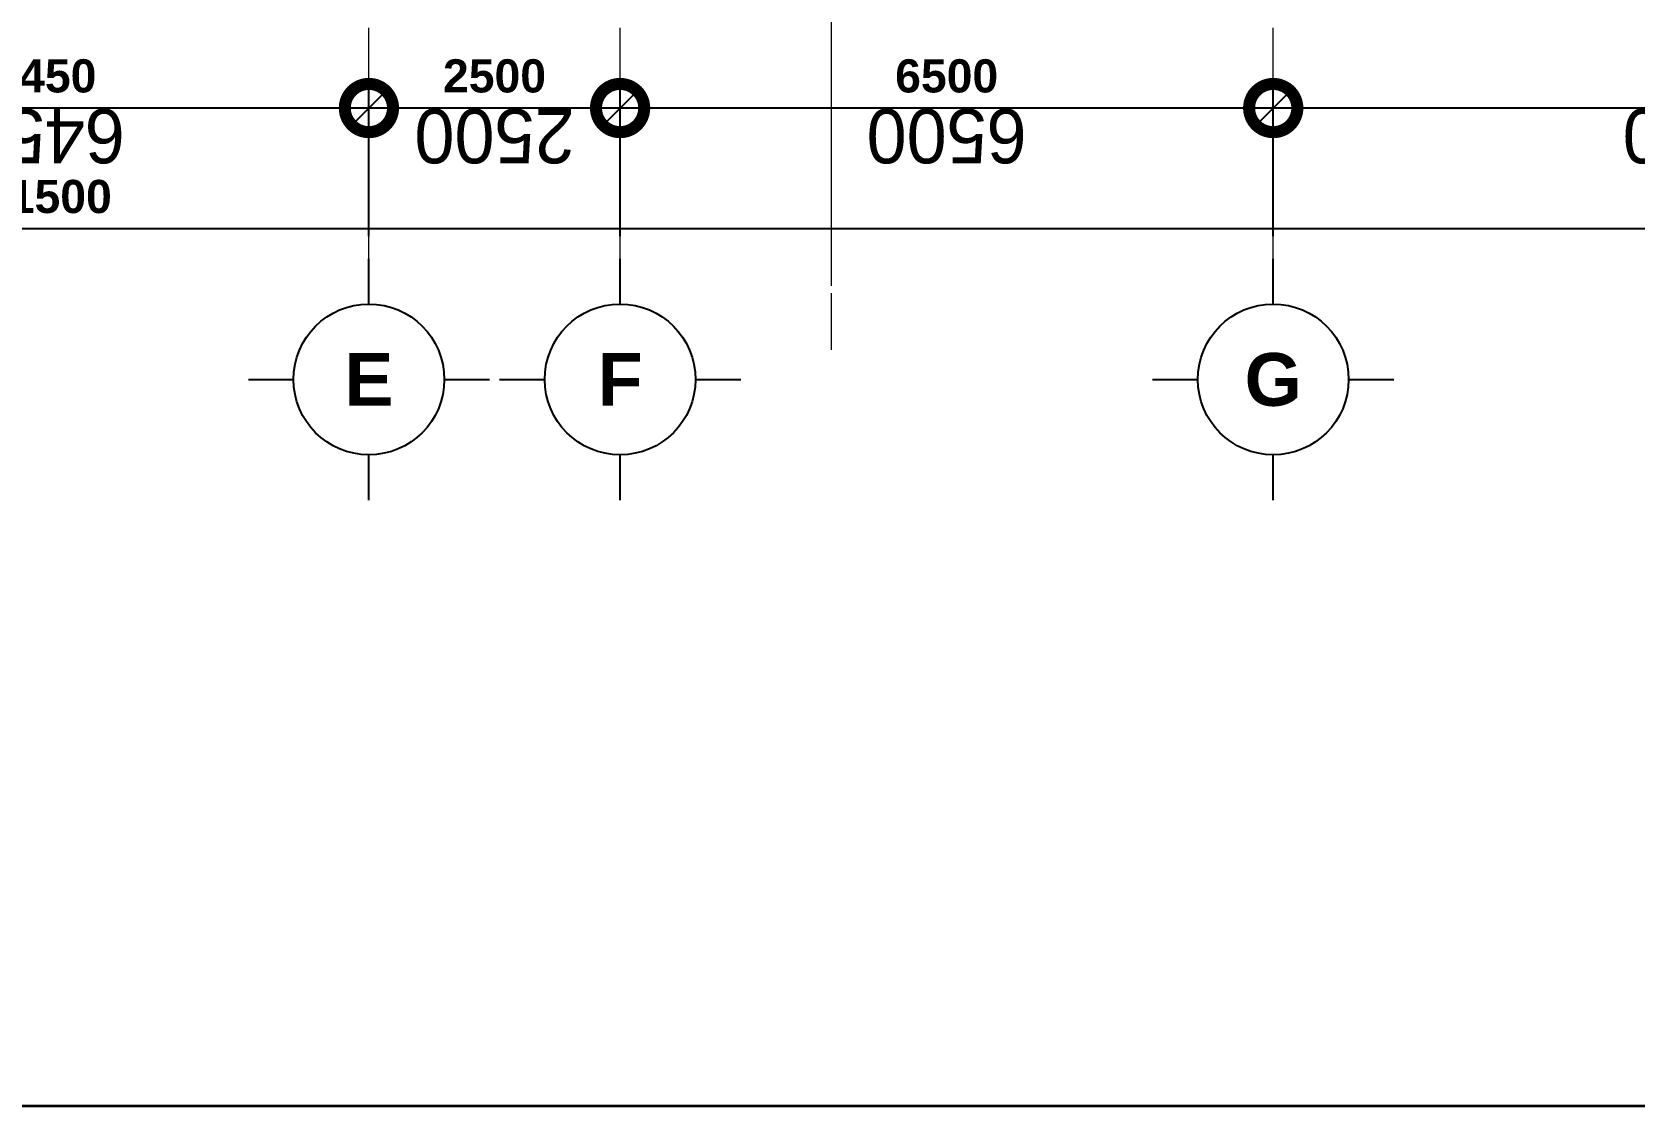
# Model space of a CAD drawing. Header units: millimetres. Extents: x -100356 to 314685, y 446 to 1273965.
# Drawn here: x 60838 to 76791, y 978619 to 989304 of the extents above; entities that cross this region are included whole.
import ezdxf
from ezdxf.enums import TextEntityAlignment as Align

# ---------------------------------------------------------------- set-up
doc = ezdxf.new("R2010")
doc.units = ezdxf.units.MM
for name, pattern in [('CENTER', [2, 1.25, -0.25, 0.25, -0.25]), ('CENTER2', [28.575, 19.05, -3.175, 3.175, -3.175]), ('Kume - Grid Line', [10.5, 6, -1.25, 2, -1.25])]:
    doc.linetypes.add(name, pattern=pattern)
doc.layers.get('DEFPOINTS').update_dxf_attribs({"lineweight": 13})
doc.layers.add('@area depoint', color=8, linetype='Continuous', lineweight=35, plot=False)
for name, color, linetype, lineweight in [('A-_ANOT----_D', 7, 'Continuous', 5), ('A.Axis', 251, 'CENTER2', 13), ('LDIM OUT', 250, 'Continuous', 13), ('LGI', 250, 'CENTER', 9)]:
    doc.layers.add(name, color=color, linetype=linetype, lineweight=lineweight)
doc.styles.add('ARIAL', font='Font - TrueType - Arial Bold.ttf')
doc.styles.add('Arial_4', font='Font - TrueType - Arial.ttf', dxfattribs={"width": 0.95, "height": 540})
doc.dimstyles.new('A3_-_A4_1', dxfattribs={"dimscale": 304.8, "dimtxt": 550.940076, "dimasz": 3.149606, "dimexe": 0, "dimexo": 0.0625, "dimgap": 0, "dimtad": 1, "dimdec": 0, "dimzin": 0, "dimdsep": 46, "dimtxsty": 'Arial_4', "dimblk1": 'DOTSMALL', "dimblk2": 'DOTSMALL', "dimsah": 1, "dimcen": 0.09, "dimazin": 0, "dimtfac": 1, "dimtdec": 4, "dimtix": 1, "dimtmove": 0, "dimatfit": 3, "dimfxl": 4.92126, "dimfxlon": 1, "dimtvp": 1, "dimtolj": 1, "dimtzin": 0, "dimarcsym": 2})
doc.dimstyles.new('TL 150 OUT', dxfattribs={"dimscale": 150, "dimtxt": 2.2, "dimasz": 2, "dimexe": 1.2, "dimexo": 1.5, "dimgap": 1, "dimtad": 1, "dimdec": 0, "dimdsep": 46, "dimtxsty": 'ARIAL', "dimblk": 'OBLIQUE', "dimcen": 2, "dimdle": 1.2, "dimclrd": 256, "dimclre": 256, "dimclrt": 4, "dimaunit": 1, "dimadec": 0, "dimazin": 0, "dimtfac": 1, "dimtdec": 0, "dimtix": 1, "dimtmove": 2, "dimatfit": 3, "dimfxl": 1, "dimtolj": 1, "dimtzin": 0, "dimarcsym": 0})

# ---------------------------------------------------------------- blocks, each defined once
blk = doc.blocks.new('_DotSmall')
at = {"color": 0, "linetype": 'ByBlock', "const_width": 0.5}
blk.add_lwpolyline([(-0.0625, 0, 1), (0.0625, 0, 1)], format="xyb", close=True, dxfattribs=at)
blk = doc.blocks.new('*D528')
at = {"layer": 'A.Axis', "color": 0, "lineweight": -2, "transparency": 16777216}
for p, q in [((-7100, 37965), (-7100, 36484)), ((1450, 37965), (1450, 36484)), ((-7100, 36484), (1450, 36484))]:
    blk.add_line(p, q, dxfattribs=at)
at = {"layer": 'DEFPOINTS', "color": 0, "transparency": 16777216}
for p in [(-7100, 37984), (1450, 37984), (1450, 36484)]:
    blk.add_point(p, dxfattribs=at)
at = {"layer": 'A.Axis', "color": 0, "lineweight": -2, "transparency": 16777216, "xscale": 960, "yscale": 960, "zscale": 960, "rotation": 180}
blk.add_blockref('_DotSmall', (-7100, 36484), dxfattribs=at)
at = {"layer": 'A.Axis', "color": 0, "lineweight": -2, "transparency": 16777216, "xscale": 960, "yscale": 960, "zscale": 960}
blk.add_blockref('_DotSmall', (1450, 36484), dxfattribs=at)
at = {"layer": 'A.Axis', "color": 0, "transparency": 16777216, "insert": (-2825, 36760), "char_height": 540, "attachment_point": 5, "style": 'Arial_4'}
blk.add_mtext('\\A1;8550', dxfattribs=at)
blk = doc.blocks.new('*D529')
at = {"layer": 'A.Axis', "color": 0, "lineweight": -2, "transparency": 16777216}
for p, q in [((1450, 37965), (1450, 36484)), ((7950, 37965), (7950, 36484)), ((1450, 36484), (7950, 36484))]:
    blk.add_line(p, q, dxfattribs=at)
at = {"layer": 'DEFPOINTS', "color": 0, "transparency": 16777216}
for p in [(1450, 37984), (7950, 37984), (7950, 36484)]:
    blk.add_point(p, dxfattribs=at)
at = {"layer": 'A.Axis', "color": 0, "lineweight": -2, "transparency": 16777216, "xscale": 960, "yscale": 960, "zscale": 960, "rotation": 180}
blk.add_blockref('_DotSmall', (1450, 36484), dxfattribs=at)
at = {"layer": 'A.Axis', "color": 0, "lineweight": -2, "transparency": 16777216, "xscale": 960, "yscale": 960, "zscale": 960}
blk.add_blockref('_DotSmall', (7950, 36484), dxfattribs=at)
at = {"layer": 'A.Axis', "color": 0, "transparency": 16777216, "insert": (4700, 36760), "char_height": 540, "attachment_point": 5, "style": 'Arial_4'}
blk.add_mtext('\\A1;6500', dxfattribs=at)
blk = doc.blocks.new('*D530')
at = {"layer": 'A.Axis', "color": 0, "lineweight": -2, "transparency": 16777216}
for p, q in [((7950, 37965), (7950, 36484)), ((10450, 37965), (10450, 36484)), ((7950, 36484), (10450, 36484))]:
    blk.add_line(p, q, dxfattribs=at)
at = {"layer": 'DEFPOINTS', "color": 0, "transparency": 16777216}
for p in [(7950, 37984), (10450, 37984), (10450, 36484)]:
    blk.add_point(p, dxfattribs=at)
at = {"layer": 'A.Axis', "color": 0, "lineweight": -2, "transparency": 16777216, "xscale": 960, "yscale": 960, "zscale": 960, "rotation": 180}
blk.add_blockref('_DotSmall', (7950, 36484), dxfattribs=at)
at = {"layer": 'A.Axis', "color": 0, "lineweight": -2, "transparency": 16777216, "xscale": 960, "yscale": 960, "zscale": 960}
blk.add_blockref('_DotSmall', (10450, 36484), dxfattribs=at)
at = {"layer": 'A.Axis', "color": 0, "transparency": 16777216, "insert": (9200, 36760), "char_height": 540, "attachment_point": 5, "style": 'Arial_4'}
blk.add_mtext('\\A1;2500', dxfattribs=at)
blk = doc.blocks.new('*D531')
at = {"layer": 'A.Axis', "color": 0, "lineweight": -2, "transparency": 16777216}
for p, q in [((10450, 37965), (10450, 36484)), ((16900, 37965), (16900, 36484)), ((10450, 36484), (16900, 36484))]:
    blk.add_line(p, q, dxfattribs=at)
at = {"layer": 'DEFPOINTS', "color": 0, "transparency": 16777216}
for p in [(10450, 37984), (16900, 37984), (16900, 36484)]:
    blk.add_point(p, dxfattribs=at)
at = {"layer": 'A.Axis', "color": 0, "lineweight": -2, "transparency": 16777216, "xscale": 960, "yscale": 960, "zscale": 960, "rotation": 180}
blk.add_blockref('_DotSmall', (10450, 36484), dxfattribs=at)
at = {"layer": 'A.Axis', "color": 0, "lineweight": -2, "transparency": 16777216, "xscale": 960, "yscale": 960, "zscale": 960}
blk.add_blockref('_DotSmall', (16900, 36484), dxfattribs=at)
at = {"layer": 'A.Axis', "color": 0, "transparency": 16777216, "insert": (13675, 36760), "char_height": 540, "attachment_point": 5, "style": 'Arial_4'}
blk.add_mtext('\\A1;6450', dxfattribs=at)
blk = doc.blocks.new('_Oblique')
at = {"color": 0, "linetype": 'ByBlock', "lineweight": -2}
blk.add_line((-0.5, -0.5), (0.5, 0.5), dxfattribs=at)
blk = doc.blocks.new('*D500')
at = {"layer": 'DEFPOINTS', "color": 0, "ltscale": 1000, "transparency": 16777216}
for p in [(-49500, 49084), (-40950, 49084), (-40950, 47584)]:
    blk.add_point(p, dxfattribs=at)
at = {"layer": 'LDIM OUT', "lineweight": -2, "ltscale": 1000, "transparency": 16777216}
for p, q in [((-49500, 48859), (-49500, 47404)), ((-40950, 48859), (-40950, 47404)), ((-49680, 47584), (-40770, 47584))]:
    blk.add_line(p, q, dxfattribs=at)
at = {"layer": 'LDIM OUT', "lineweight": -2, "ltscale": 1000, "transparency": 16777216, "xscale": 300, "yscale": 300, "zscale": 300, "rotation": 180}
blk.add_blockref('_Oblique', (-49500, 47584), dxfattribs=at)
at = {"layer": 'LDIM OUT', "lineweight": -2, "ltscale": 1000, "transparency": 16777216, "xscale": 300, "yscale": 300, "zscale": 300}
blk.add_blockref('_Oblique', (-40950, 47584), dxfattribs=at)
at = {"layer": 'LDIM OUT', "color": 4, "ltscale": 1000, "transparency": 16777216, "insert": (-45225, 47266), "char_height": 330, "attachment_point": 5, "rotation": 180, "style": 'ARIAL'}
blk.add_mtext('\\A1;8550', dxfattribs=at)
blk = doc.blocks.new('*D501')
at = {"layer": 'DEFPOINTS', "color": 0, "ltscale": 1000, "transparency": 16777216}
for p in [(-40950, 49084), (-34450, 49084), (-34450, 47584)]:
    blk.add_point(p, dxfattribs=at)
at = {"layer": 'LDIM OUT', "lineweight": -2, "ltscale": 1000, "transparency": 16777216}
for p, q in [((-40950, 48859), (-40950, 47404)), ((-34450, 48859), (-34450, 47404)), ((-41130, 47584), (-34270, 47584))]:
    blk.add_line(p, q, dxfattribs=at)
at = {"layer": 'LDIM OUT', "lineweight": -2, "ltscale": 1000, "transparency": 16777216, "xscale": 300, "yscale": 300, "zscale": 300, "rotation": 180}
blk.add_blockref('_Oblique', (-40950, 47584), dxfattribs=at)
at = {"layer": 'LDIM OUT', "lineweight": -2, "ltscale": 1000, "transparency": 16777216, "xscale": 300, "yscale": 300, "zscale": 300}
blk.add_blockref('_Oblique', (-34450, 47584), dxfattribs=at)
at = {"layer": 'LDIM OUT', "color": 4, "ltscale": 1000, "transparency": 16777216, "insert": (-37700, 47266), "char_height": 330, "attachment_point": 5, "rotation": 180, "style": 'ARIAL'}
blk.add_mtext('\\A1;6500', dxfattribs=at)
blk = doc.blocks.new('*D502')
at = {"layer": 'DEFPOINTS', "color": 0, "ltscale": 1000, "transparency": 16777216}
for p in [(-34450, 49084), (-31950, 49084), (-31950, 47584)]:
    blk.add_point(p, dxfattribs=at)
at = {"layer": 'LDIM OUT', "lineweight": -2, "ltscale": 1000, "transparency": 16777216}
for p, q in [((-34450, 48859), (-34450, 47404)), ((-31950, 48859), (-31950, 47404)), ((-34630, 47584), (-31770, 47584))]:
    blk.add_line(p, q, dxfattribs=at)
at = {"layer": 'LDIM OUT', "lineweight": -2, "ltscale": 1000, "transparency": 16777216, "xscale": 300, "yscale": 300, "zscale": 300, "rotation": 180}
blk.add_blockref('_Oblique', (-34450, 47584), dxfattribs=at)
at = {"layer": 'LDIM OUT', "lineweight": -2, "ltscale": 1000, "transparency": 16777216, "xscale": 300, "yscale": 300, "zscale": 300}
blk.add_blockref('_Oblique', (-31950, 47584), dxfattribs=at)
at = {"layer": 'LDIM OUT', "color": 4, "ltscale": 1000, "transparency": 16777216, "insert": (-33200, 47266), "char_height": 330, "attachment_point": 5, "rotation": 180, "style": 'ARIAL'}
blk.add_mtext('\\A1;2500', dxfattribs=at)
blk = doc.blocks.new('*D503')
at = {"layer": 'DEFPOINTS', "color": 0, "ltscale": 1000, "transparency": 16777216}
for p in [(-31950, 49084), (-25500, 49084), (-25500, 47584)]:
    blk.add_point(p, dxfattribs=at)
at = {"layer": 'LDIM OUT', "lineweight": -2, "ltscale": 1000, "transparency": 16777216}
for p, q in [((-31950, 48859), (-31950, 47404)), ((-25500, 48859), (-25500, 47404)), ((-32130, 47584), (-25320, 47584))]:
    blk.add_line(p, q, dxfattribs=at)
at = {"layer": 'LDIM OUT', "lineweight": -2, "ltscale": 1000, "transparency": 16777216, "xscale": 300, "yscale": 300, "zscale": 300, "rotation": 180}
blk.add_blockref('_Oblique', (-31950, 47584), dxfattribs=at)
at = {"layer": 'LDIM OUT', "lineweight": -2, "ltscale": 1000, "transparency": 16777216, "xscale": 300, "yscale": 300, "zscale": 300}
blk.add_blockref('_Oblique', (-25500, 47584), dxfattribs=at)
at = {"layer": 'LDIM OUT', "color": 4, "ltscale": 1000, "transparency": 16777216, "insert": (-28725, 47266), "char_height": 330, "attachment_point": 5, "rotation": 180, "style": 'ARIAL'}
blk.add_mtext('\\A1;6450', dxfattribs=at)
blk = doc.blocks.new('BLOCK TRUC')
for p, q in [((0, 500), (0, 800)), ((500, 0), (800, 0)), ((-800, 0), (-500, 0)), ((0, -800), (0, -500))]:
    blk.add_line(p, q)
at = {"lineweight": 25}
blk.add_circle((0, 0), 500, dxfattribs=at)
at = {"style": 'ARIAL'}
blk.add_attdef('1-2', text='', height=350, rotation=0, dxfattribs=at).set_placement((0, 0), align=Align.MIDDLE_CENTER)
blk = doc.blocks.new('*D508')
at = {"layer": 'DEFPOINTS', "color": 0, "ltscale": 1000, "transparency": 16777216}
for p in [(-49500, 49084), (-8000, 48784), (-8000, 47404)]:
    blk.add_point(p, dxfattribs=at)
at = {"layer": 'LDIM OUT', "lineweight": -2, "ltscale": 1000, "transparency": 16777216}
for p, q in [((-49500, 48859), (-49500, 48604)), ((-8000, 47629), (-8000, 48964)), ((-49680, 48784), (-7820, 48784))]:
    blk.add_line(p, q, dxfattribs=at)
at = {"layer": 'LDIM OUT', "lineweight": -2, "ltscale": 1000, "transparency": 16777216, "xscale": 300, "yscale": 300, "zscale": 300, "rotation": 180}
blk.add_blockref('_Oblique', (-49500, 48784), dxfattribs=at)
at = {"layer": 'LDIM OUT', "lineweight": -2, "ltscale": 1000, "transparency": 16777216, "xscale": 300, "yscale": 300, "zscale": 300}
blk.add_blockref('_Oblique', (-8000, 48784), dxfattribs=at)
at = {"layer": 'LDIM OUT', "color": 4, "ltscale": 1000, "transparency": 16777216, "insert": (-28750, 48466), "char_height": 330, "attachment_point": 5, "rotation": 180, "style": 'ARIAL'}
blk.add_mtext('\\A1;41500', dxfattribs=at)
blk = doc.blocks.new('grid tower')
at = {"layer": 'A.Axis', "linetype": 'Kume - Grid Line', "lineweight": 9, "ltscale": 100}
for p, q in [((5849.8, -18372.7), (5849.8, 38890.6)), ((1449.8, 38386.8), (1449.8, -18372.7)), ((7949.8, 38386.8), (7949.8, -18372.7)), ((10449.8, 38386.8), (10449.8, -18372.7))]:
    blk.add_line(p, q, dxfattribs=at)
at = {"layer": 'A.Axis'}
for base, p1, p2, override, picture, middle in [((1449.8, 36483.9), (-7100.2, 37983.9), (1449.8, 37983.9), {"dimpost": '<>', "dimfxl": 8550}, '*D528', (-2825.2, 36759.7)), ((7949.8, 36483.9), (1449.8, 37983.9), (7949.8, 37983.9), {"dimpost": '<>', "dimfxl": 6500}, '*D529', (4699.8, 36759.7)), ((10449.8, 36483.9), (7949.8, 37983.9), (10449.8, 37983.9), {"dimpost": '<>', "dimfxl": 2499.999218}, '*D530', (9199.8, 36759.7)), ((16899.8, 36483.9), (10449.8, 37983.9), (16899.8, 37983.9), {"dimpost": '<>', "dimfxl": 6450}, '*D531', (13674.8, 36759.7))]:
    dim = blk.add_linear_dim(base=base, p1=p1, p2=p2, dimstyle='A3_-_A4_1', override=override, dxfattribs=at)
    dim.commit()
    dim.dimension.update_dxf_attribs({"geometry": picture, "text_midpoint": middle})
blk = doc.blocks.new('X-GRID')
at = {"layer": 'LGI', "ltscale": 1500}
for p, q in [((-36550, -7272.6), (-36550, 49990.7)), ((-40950, 49486.8), (-40950, -7272.6)), ((-34450, 49486.8), (-34450, -7272.6)), ((-31950, 49486.8), (-31950, -7272.6))]:
    blk.add_line(p, q, dxfattribs=at)
at = {"xscale": 1.5, "yscale": 1.5, "zscale": 1.5, "rotation": 180}
for p, values in [((-40950, 50284), {'1-2': 'G'}), ((-34450, 50284), {'1-2': 'F'}), ((-31950, 50284), {'1-2': 'E'})]:
    blk.add_blockref('BLOCK TRUC', p, dxfattribs=at).add_auto_attribs(values)
at = {"layer": 'LDIM OUT', "ltscale": 1000}
for base, p1, p2, picture, middle in [((-40950, 47584), (-49500, 49084), (-40950, 49084), '*D500', (-45225, 47265.5)), ((-8000, 48784), (-49500, 49084), (-8000, 47404), '*D508', (-28750, 48465.5)), ((-34450, 47584), (-40950, 49084), (-34450, 49084), '*D501', (-37700, 47265.5)), ((-31950, 47584), (-34450, 49084), (-31950, 49084), '*D502', (-33200, 47265.5)), ((-25500, 47584), (-31950, 49084), (-25500, 49084), '*D503', (-28725, 47265.5))]:
    dim = blk.add_linear_dim(base=base, p1=p1, p2=p2, dimstyle='TL 150 OUT', override={"dimtad": 4}, dxfattribs=at)
    dim.commit()
    dim.dimension.update_dxf_attribs({"geometry": picture, "text_midpoint": middle})
blk = doc.blocks.new('f23 grid column')
at = {"rotation": 180}
blk.add_blockref('X-GRID', (-36705, 11038, 0), dxfattribs=at)

msp = doc.modelspace()

# ---------------------------------------------------------------- linework, layer by layer
at = {"layer": '@area depoint', "ltscale": 0.5, "elevation": 0}
msp.add_lwpolyline([(29051.7, 978618.5), (88451.7, 978618.5), (88451.7, 1062618.5), (29051.7, 1062618.5)], close=True, dxfattribs=at)

# ---------------------------------------------------------------- block references
msp.add_blockref('f23 grid column', (68945.9, 1025093.5, 0))
at = {"layer": 'A-_ANOT----_D', "rotation": 180}
msp.add_blockref('grid tower', (74640.7, 1025031.8, 0), dxfattribs=at)

doc.saveas('drawing.dxf')
